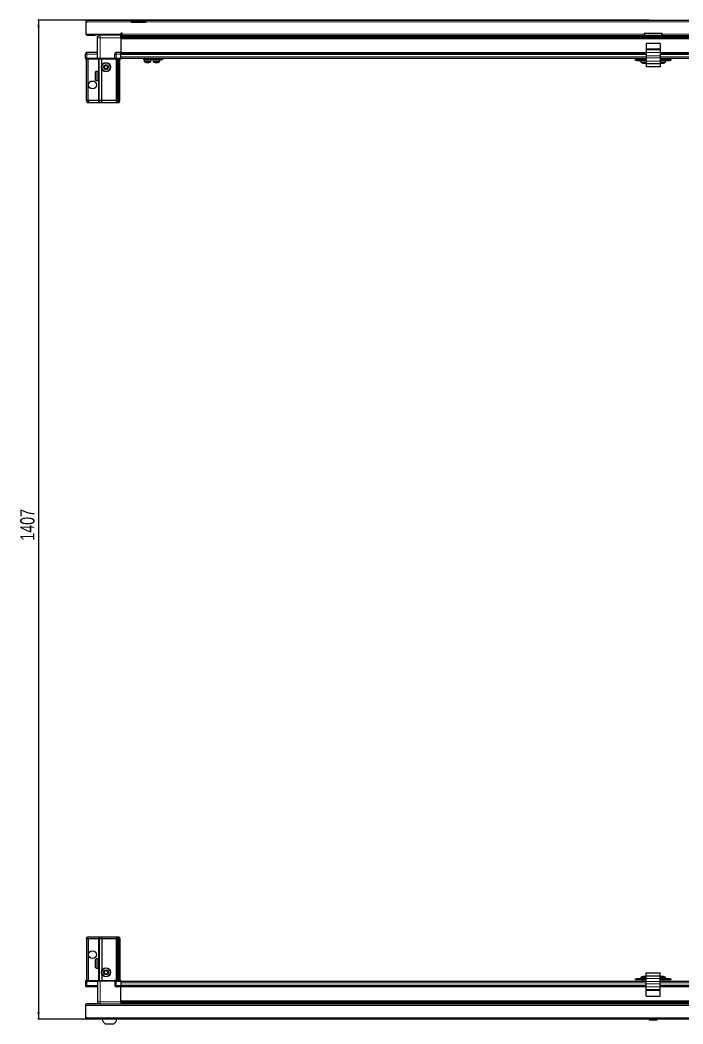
# Model space of a CAD drawing. Header units: millimetres. Extents: x 1132 to 6422, y -694 to 2181.
# Drawn here: x 1220 to 2154, y -694 to 720 of the extents above; entities that cross this region are included whole.
import ezdxf

# ---------------------------------------------------------------- set-up
doc = ezdxf.new("R2010")
doc.units = ezdxf.units.MM
doc.layers.add('FORMAT', color=7, linetype='Continuous')
doc.styles.add('SLDTEXTSTYLE0', font='TXT', dxfattribs={"width": 0.75})
doc.dimstyles.new('SLDDIMSTYLE0', dxfattribs={"dimtxt": 20, "dimasz": 10, "dimexe": 0, "dimexo": 0.0625, "dimgap": 5, "dimtad": 2, "dimdec": 1, "dimrnd": 1e-09, "dimzin": 12, "dimdsep": 46, "dimtxsty": 'SLDTEXTSTYLE0', "dimsah": 1, "dimcen": 0.09, "dimadec": 0, "dimazin": 3, "dimtfac": 1, "dimtofl": 0, "dimtmove": 0, "dimatfit": 3, "dimfxl": 0, "dimfrac": 2, "dimtolj": 1, "dimtzin": 12, "dimarcsym": 0})

# ---------------------------------------------------------------- blocks, each defined once
blk = doc.blocks.new('_D_10')
at = {"layer": 'FORMAT'}
for p, q in [((2106.7, 719.6), (1245.5, 719.6)), ((1246.5, 719.6), (1246.5, -687.4)), ((1315.1, -687.4), (1245.5, -687.4))]:
    blk.add_line(p, q, dxfattribs=at)
for points in [[(1246.5, 719.6), (1244.9, 709.6), (1248, 709.6)], [(1246.5, -687.4), (1248, -677.4), (1244.9, -677.4)]]:
    blk.add_solid(points, dxfattribs=at)
at = {"layer": 'FORMAT', "insert": (1220.7, -13.5), "char_height": 20, "attachment_point": 1, "rotation": 90, "style": 'SLDTEXTSTYLE0'}
blk.add_mtext('1407', dxfattribs=at)

msp = doc.modelspace()

# ---------------------------------------------------------------- linework, layer by layer
at = {"color": 7, "linetype": 'Continuous', "lineweight": 25}
for p, q in [((1313.99, 717.2), (1312.99, 717.2)), ((1312.99, 717.2), (1312.99, 716.3)), ((1312.99, 716.3), (1312.99, 699.8)), ((1313.99, 716.3), (1312.99, 716.3)), ((1313.99, 717.2), (1313.99, 716.3)), ((1314.59, 719.3), (1377.49, 719.3)), ((1337.85, 719.6), (1337.85, 719.3)), ((1337.85, 719.6), (1349.42, 719.6)), ((1349.42, 719.3), (1349.42, 719.6)), ((1377.49, 717.2), (1377.49, 719.3)), ((1377.49, 719.3), (1387.49, 719.3)), ((1387.49, 717.8), (1377.49, 717.8)), ((1377.49, 716.3), (1377.49, 717.2)), ((1397.49, 716.3), (1377.49, 716.3)), ((1387.49, 719.3), (1397.49, 719.3)), ((1397.49, 717.8), (1387.49, 717.8)), ((1397.49, 719.3), (1397.49, 717.2)), ((1397.49, 719.3), (2827.49, 719.3)), ((1397.49, 716.3), (1397.49, 717.2)), ((2106.7, 719.6), (2106.7, 719.3)), ((2106.7, 719.6), (2118.27, 719.6)), ((2118.27, 719.3), (2118.27, 719.6)), ((1312.99, 699.8), (1362.49, 699.8)), ((1315.09, 698.3), (1325.99, 698.3)), ((1327.99, 698.3), (1325.99, 698.3)), ((1327.99, 699.8), (1327.99, 698.3)), ((1329.49, 665.8), (1329.49, 694.8)), ((1333.24, 699.8), (1333.24, 698.3)), ((1362.49, 698.3), (1333.49, 698.3)), ((1359.74, 698.3), (1359.74, 699.8)), ((1362.49, 699.8), (1362.49, 700.65)), ((1362.49, 699.8), (1362.49, 698.3)), ((1362.49, 697.65), (1386.37, 697.65)), ((2862.49, 695.86), (1362.49, 695.86)), ((2862.49, 695.82), (1362.49, 695.82)), ((1362.49, 694.8), (1362.49, 673.8)), ((1364.49, 700.65), (1364.49, 699.9)), ((1364.49, 697.8), (1364.49, 699.9)), ((1364.49, 697.8), (2099.99, 697.8)), ((1380.99, 697.8), (1380.99, 697.65)), ((1381.15, 697.8), (1381.15, 697.65)), ((1381.36, 697.8), (1381.36, 697.65)), ((1381.91, 697.8), (1381.91, 697.65)), ((1382.32, 697.8), (1382.32, 697.65)), ((1383.21, 697.8), (1383.21, 697.65)), ((1383.79, 697.8), (1383.79, 697.65)), ((1384.93, 697.8), (1384.93, 697.65)), ((1385.63, 697.8), (1385.63, 697.65)), ((1386.37, 697.65), (1386.91, 697.65)), ((1386.91, 697.8), (1386.91, 697.65)), ((1386.91, 697.65), (1387.64, 697.65)), ((1386.91, 697.65), (1386.91, 697.65)), ((1387.09, 697.8), (1387.09, 697.65)), ((1387.59, 697.8), (1387.59, 697.65)), ((1387.64, 697.8), (1387.64, 697.65)), ((1387.64, 697.65), (1388.61, 697.65)), ((1387.64, 697.65), (1387.64, 697.65)), ((1388.61, 697.65), (2836.37, 697.65)), ((1388.93, 697.8), (1388.93, 697.65)), ((1388.95, 697.8), (1388.95, 697.65)), ((1389.64, 697.8), (1389.64, 697.65)), ((1390.82, 697.8), (1390.82, 697.65)), ((1391.43, 697.8), (1391.43, 697.65)), ((1392.38, 697.8), (1392.38, 697.65)), ((1392.84, 697.8), (1392.84, 697.65)), ((1393.47, 697.8), (1393.47, 697.65)), ((1393.72, 697.8), (1393.72, 697.65)), ((1393.96, 697.8), (1393.96, 697.65)), ((1393.99, 697.8), (1393.99, 697.65)), ((2124.99, 700.8), (2099.99, 700.8)), ((2099.99, 700.8), (2099.99, 699.9)), ((2099.99, 699.9), (2099.99, 697.8)), ((2121.99, 697.8), (2102.99, 697.8)), ((2124.99, 699.9), (2124.99, 700.8)), ((2124.99, 697.8), (2124.99, 699.9)), ((2124.99, 697.8), (2860.49, 697.8)), ((2122.49, 686.75), (2102.49, 686.75)), ((2102.49, 686.75), (2102.49, 679.02)), ((2102.49, 679.02), (2102.49, 677.58)), ((2122.49, 686.75), (2122.49, 679.02)), ((2122.49, 679.02), (2122.49, 677.58)), ((1312.49, 665.8), (1312.49, 671.8)), ((1312.49, 665.8), (1312.49, 665.46)), ((1314.49, 665.8), (1312.49, 665.8)), ((1312.49, 665.8), (1312.49, 665.46)), ((1312.49, 665.8), (1312.49, 665.8)), ((1312.49, 665.46), (1312.99, 664.6)), ((1312.49, 665.46), (1312.99, 664.6)), ((1312.99, 664.6), (1314.49, 664.6)), ((1313.99, 606.3), (1313.99, 664.6)), ((1329.49, 673.8), (1314.49, 673.8)), ((1314.49, 665.8), (1329.29, 665.8)), ((1329.29, 664.6), (1314.49, 664.6)), ((1316.49, 606.3), (1316.49, 664.6)), ((1329.29, 665.8), (1329.49, 665.8)), ((1329.49, 664.6), (1329.29, 664.6)), ((1329.49, 665.8), (1329.49, 664.6)), ((1329.49, 665.8), (1333.49, 665.8)), ((1333.49, 664.6), (1329.49, 664.6)), ((1331.99, 606.3), (1331.99, 664.6)), ((1333.49, 665.8), (1353.79, 665.8)), ((1353.79, 664.6), (1333.49, 664.6)), ((1335.49, 655.8), (1335.49, 664.6)), ((1353.79, 665.8), (1353.99, 665.8)), ((1353.99, 664.6), (1353.79, 664.6)), ((1353.99, 665.8), (1353.99, 671.8)), ((1353.99, 665.8), (1353.99, 664.6)), ((1355.99, 665.8), (1353.99, 665.8)), ((1353.99, 665.8), (1355.99, 665.8)), ((1353.99, 664.6), (1354.67, 664.6)), ((1362.49, 664.6), (1354.67, 664.6)), ((1362.49, 673.8), (1355.99, 673.8)), ((1355.99, 665.8), (1362.49, 665.8)), ((1355.99, 665.46), (1362.49, 665.46)), ((1356.99, 606.3), (1356.99, 664.6)), ((1357.99, 606.3), (1357.99, 664.6)), ((1359.49, 606.3), (1359.49, 664.6)), ((1360.99, 606.3), (1360.99, 664.6)), ((1362.49, 671.8), (1362.49, 673.8)), ((1362.49, 673.15), (2102.49, 673.15)), ((1362.49, 665.8), (1362.49, 671.8)), ((1362.49, 665.95), (2102.49, 665.95)), ((1362.49, 665.8), (1362.49, 665.46)), ((1362.49, 665.46), (1362.49, 664.6)), ((1394.94, 663.45), (1394.94, 665.95)), ((1397.94, 665.95), (1397.94, 663.45)), ((1418.14, 663.45), (1418.14, 665.95)), ((1421.14, 665.95), (1421.14, 663.45)), ((2097.49, 665.95), (2097.49, 663.95)), ((2102.49, 677.58), (2102.49, 673.81)), ((2102.49, 673.81), (2102.49, 669.48)), ((2102.49, 669.48), (2102.49, 666.26)), ((2102.49, 666.26), (2102.49, 661.93)), ((2122.49, 677.58), (2122.49, 673.81)), ((2122.49, 673.81), (2122.49, 669.48)), ((2122.49, 673.15), (2862.49, 673.15)), ((2122.49, 669.48), (2122.49, 666.26)), ((2122.49, 666.26), (2122.49, 661.93)), ((2122.49, 665.95), (2862.49, 665.95)), ((2127.49, 663.95), (2127.49, 665.95)), ((1335.49, 606.3), (1335.49, 650.8)), ((1397.94, 663.45), (1394.94, 663.45)), ((1395.29, 663.45), (1395.29, 661.54)), ((1418.14, 663.45), (1397.94, 663.45)), ((1404.79, 661.54), (1404.79, 663.45)), ((1407.74, 663.45), (1407.74, 661.54)), ((1407.79, 663.45), (1407.79, 661.54)), ((1417.29, 661.54), (1417.29, 663.45)), ((1421.14, 663.45), (1418.14, 663.45)), ((2087.49, 662.45), (2087.49, 663.95)), ((2087.49, 663.95), (2089.49, 663.95)), ((2089.49, 662.45), (2087.49, 662.45)), ((2089.49, 663.95), (2089.49, 662.45)), ((2089.49, 663.95), (2100.74, 663.95)), ((2089.49, 662.45), (2100.74, 662.45)), ((2095.24, 662.45), (2095.24, 660.54)), ((2100.74, 662.45), (2100.74, 663.95)), ((2100.74, 663.95), (2102.49, 663.95)), ((2102.49, 662.45), (2100.74, 662.45)), ((2102.49, 661.93), (2102.49, 657.95)), ((2122.49, 657.95), (2102.49, 657.95)), ((2102.49, 657.95), (2102.49, 653.95)), ((2122.49, 653.95), (2102.49, 653.95)), ((2122.49, 663.95), (2124.24, 663.95)), ((2124.24, 662.45), (2122.49, 662.45)), ((2122.49, 661.93), (2122.49, 657.95)), ((2122.49, 659.15), (2122.74, 659.07)), ((2122.49, 657.95), (2122.49, 653.95)), ((2124.24, 663.95), (2124.24, 662.45)), ((2124.24, 663.95), (2135.49, 663.95)), ((2124.24, 662.45), (2135.49, 662.45)), ((2129.74, 660.54), (2129.74, 662.45)), ((2135.49, 662.45), (2135.49, 663.95)), ((2135.49, 663.95), (2137.49, 663.95)), ((2137.49, 662.45), (2135.49, 662.45)), ((2137.49, 663.95), (2137.49, 662.45)), ((1326.79, 635.1), (1326.79, 646.5)), ((1330.49, 647.3), (1327.59, 647.3)), ((1329.99, 647.2), (1330.49, 647.2)), ((1329.99, 647.2), (1329.99, 647.04)), ((1329.99, 647.04), (1330.49, 647.04)), ((1329.99, 646.55), (1330.49, 646.55)), ((1329.99, 646.55), (1329.99, 646.17)), ((1329.99, 646.17), (1330.49, 646.17)), ((1329.99, 645.33), (1330.49, 645.33)), ((1329.99, 645.33), (1329.99, 644.78)), ((1329.99, 644.78), (1330.49, 644.78)), ((1329.99, 643.67), (1330.49, 643.67)), ((1329.99, 643.67), (1329.99, 642.99)), ((1329.99, 642.99), (1330.49, 642.99)), ((1329.99, 641.73), (1330.49, 641.73)), ((1329.99, 641.73), (1329.99, 641)), ((1329.99, 641.43), (1330.49, 641.43)), ((1329.99, 641), (1330.49, 641)), ((1329.99, 639.7), (1330.49, 639.7)), ((1329.99, 639.7), (1329.99, 638.98)), ((1329.99, 639.57), (1330.49, 639.57)), ((1329.99, 638.98), (1330.49, 638.98)), ((1329.99, 637.77), (1330.49, 637.77)), ((1329.99, 637.77), (1329.99, 637.14)), ((1329.99, 637.14), (1330.49, 637.14)), ((1329.99, 636.14), (1330.49, 636.14)), ((1329.99, 636.14), (1329.99, 635.66)), ((1330.49, 647.2), (1330.49, 647.3)), ((1330.49, 647.04), (1330.49, 647.2)), ((1330.49, 646.55), (1330.49, 647.04)), ((1330.49, 646.17), (1330.49, 646.55)), ((1330.49, 645.33), (1330.49, 646.17)), ((1330.49, 644.78), (1330.49, 645.33)), ((1330.59, 645.2), (1330.49, 645.2)), ((1330.49, 643.67), (1330.49, 644.78)), ((1330.49, 642.99), (1330.49, 643.67)), ((1330.49, 641.73), (1330.49, 642.99)), ((1330.49, 641.43), (1330.49, 641.73)), ((1330.49, 639.7), (1330.49, 641)), ((1330.49, 638.98), (1330.49, 639.57)), ((1330.49, 637.77), (1330.49, 638.98)), ((1330.49, 637.14), (1330.49, 637.77)), ((1330.49, 636.14), (1330.49, 637.14)), ((1330.49, 636.4), (1330.59, 636.4)), ((1330.49, 635.66), (1330.49, 636.14)), ((1330.59, 643.69), (1330.59, 645.2)), ((1330.59, 636.4), (1330.59, 643.69)), ((1331.47, 644.11), (1330.99, 644.8)), ((1330.99, 636.8), (1330.99, 644.8)), ((1330.99, 636.8), (1331.47, 637.49)), ((1331.96, 644.8), (1331.47, 644.11)), ((1331.47, 637.49), (1331.47, 644.11)), ((1331.47, 637.49), (1331.96, 636.8)), ((1331.99, 644.8), (1331.96, 644.8)), ((1331.96, 636.8), (1331.96, 644.8)), ((1331.96, 636.8), (1331.99, 636.8)), ((1327.59, 634.3), (1330.49, 634.3)), ((1329.99, 635.66), (1330.49, 635.66)), ((1329.99, 634.97), (1330.49, 634.97)), ((1329.99, 634.97), (1329.99, 634.68)), ((1329.99, 634.68), (1330.49, 634.68)), ((1329.99, 634.37), (1330.49, 634.37)), ((1329.99, 634.37), (1329.99, 634.3)), ((1329.99, 634.3), (1330.49, 634.3)), ((1330.49, 634.97), (1330.49, 635.66)), ((1330.49, 634.68), (1330.49, 634.97)), ((1330.49, 634.37), (1330.49, 634.68)), ((1330.49, 634.3), (1330.49, 634.37)), ((1330.49, 634.3), (1330.49, 634.3)), ((1313.99, 606.3), (1314.79, 603.3)), ((1316.49, 606.3), (1313.99, 606.3)), ((1314.79, 603.3), (1316.64, 603.3)), ((1330.99, 606.3), (1316.49, 606.3)), ((1316.49, 606.3), (1316.64, 603.3)), ((1316.64, 603.3), (1330.99, 603.3)), ((1331.99, 606.3), (1330.99, 606.3)), ((1330.99, 603.3), (1332.79, 603.3)), ((1335.49, 606.3), (1331.99, 606.3)), ((1331.99, 606.3), (1332.79, 603.3)), ((1332.79, 603.3), (1335.82, 603.3)), ((1355.99, 606.3), (1335.49, 606.3)), ((1335.82, 603.3), (1335.49, 606.3)), ((1335.82, 603.3), (1355.99, 603.3)), ((1356.99, 606.3), (1355.99, 606.3)), ((1355.99, 603.3), (1357.79, 603.3)), ((1357.99, 606.3), (1356.99, 606.3)), ((1357.79, 603.3), (1356.99, 606.3)), ((1357.79, 603.3), (1358.53, 603.3)), ((1359.49, 606.3), (1357.99, 606.3)), ((1358.53, 603.3), (1357.99, 606.3)), ((1358.53, 603.3), (1359.03, 603.3)), ((1359.03, 603.3), (1359.49, 606.3)), ((1359.03, 603.3), (1360.18, 603.3)), ((1360.99, 606.3), (1359.49, 606.3)), ((1360.18, 603.3), (1360.99, 606.3)), ((1313.99, -574.4), (1314.79, -571.4)), ((1316.49, -574.4), (1313.99, -574.4)), ((1313.99, -574.4), (1313.99, -632.7)), ((1314.79, -571.4), (1316.64, -571.4)), ((1316.49, -574.4), (1316.64, -571.4)), ((1316.49, -574.4), (1316.49, -632.7)), ((1330.99, -574.4), (1316.49, -574.4)), ((1316.64, -571.4), (1330.99, -571.4)), ((1330.99, -571.4), (1332.79, -571.4)), ((1331.99, -574.4), (1330.99, -574.4)), ((1331.99, -574.4), (1332.79, -571.4)), ((1331.99, -574.4), (1331.99, -632.7)), ((1335.49, -574.4), (1331.99, -574.4)), ((1332.79, -571.4), (1335.82, -571.4)), ((1335.82, -571.4), (1335.49, -574.4)), ((1355.99, -574.4), (1335.49, -574.4)), ((1335.49, -574.4), (1335.49, -618.9)), ((1335.82, -571.4), (1355.99, -571.4)), ((1355.99, -571.4), (1357.79, -571.4)), ((1356.99, -574.4), (1355.99, -574.4)), ((1357.79, -571.4), (1356.99, -574.4)), ((1357.99, -574.4), (1356.99, -574.4)), ((1356.99, -574.4), (1356.99, -632.7)), ((1357.79, -571.4), (1358.53, -571.4)), ((1358.53, -571.4), (1357.99, -574.4)), ((1357.99, -574.4), (1357.99, -632.7)), ((1359.49, -574.4), (1357.99, -574.4)), ((1358.53, -571.4), (1359.03, -571.4)), ((1359.03, -571.4), (1359.49, -574.4)), ((1359.03, -571.4), (1360.18, -571.4)), ((1359.49, -574.4), (1359.49, -632.7)), ((1360.99, -574.4), (1359.49, -574.4)), ((1360.18, -571.4), (1360.99, -574.4)), ((1360.99, -574.4), (1360.99, -632.7)), ((1326.79, -614.6), (1326.79, -603.2)), ((1329.99, -602.4), (1327.59, -602.4)), ((1329.99, -602.4), (1329.99, -602.41)), ((1329.99, -602.41), (1330.49, -602.41)), ((1329.99, -602.6), (1330.49, -602.6)), ((1329.99, -602.6), (1329.99, -602.81)), ((1329.99, -602.81), (1330.49, -602.81)), ((1329.99, -603.39), (1330.49, -603.39)), ((1329.99, -603.39), (1329.99, -603.82)), ((1329.99, -603.82), (1330.49, -603.82)), ((1329.99, -604.72), (1330.49, -604.72)), ((1329.99, -604.72), (1329.99, -605.32)), ((1329.99, -605.32), (1330.49, -605.32)), ((1329.99, -606.47), (1330.49, -606.47)), ((1329.99, -606.47), (1329.99, -607.17)), ((1329.99, -607.17), (1330.49, -607.17)), ((1330.49, -602.6), (1330.49, -602.41)), ((1330.49, -602.81), (1330.49, -602.6)), ((1330.49, -603.39), (1330.49, -602.81)), ((1330.49, -603.82), (1330.49, -603.39)), ((1330.49, -604.72), (1330.49, -603.82)), ((1330.59, -604.5), (1330.49, -604.5)), ((1330.49, -605.32), (1330.49, -604.72)), ((1330.49, -606.47), (1330.49, -605.32)), ((1330.49, -607.17), (1330.49, -606.47)), ((1330.49, -608.45), (1330.49, -607.17)), ((1330.59, -613.3), (1330.59, -604.5)), ((1331.47, -605.59), (1330.99, -604.9)), ((1330.99, -612.9), (1330.99, -604.9)), ((1331.96, -604.9), (1331.47, -605.59)), ((1331.47, -612.21), (1331.47, -605.59)), ((1331.99, -604.9), (1331.96, -604.9)), ((1331.96, -612.9), (1331.96, -604.9)), ((1327.59, -615.4), (1329.99, -615.4)), ((1329.99, -608.45), (1330.49, -608.45)), ((1329.99, -608.45), (1329.99, -609.19)), ((1329.99, -608.6), (1330.49, -608.6)), ((1329.99, -609.1), (1330.49, -609.1)), ((1329.99, -609.19), (1330.49, -609.19)), ((1329.99, -610.47), (1330.49, -610.47)), ((1329.99, -610.47), (1329.99, -611.18)), ((1329.99, -611.18), (1330.49, -611.18)), ((1329.99, -612.35), (1330.49, -612.35)), ((1329.99, -612.35), (1329.99, -612.95)), ((1329.99, -612.95), (1330.49, -612.95)), ((1329.99, -613.88), (1330.49, -613.88)), ((1329.99, -613.88), (1329.99, -614.32)), ((1329.99, -614.32), (1330.49, -614.32)), ((1329.99, -614.93), (1330.49, -614.93)), ((1329.99, -614.93), (1329.99, -615.17)), ((1329.99, -615.17), (1330.49, -615.17)), ((1329.99, -615.39), (1330.49, -615.39)), ((1329.99, -615.39), (1329.99, -615.4)), ((1329.99, -615.4), (1330.49, -615.4)), ((1330.49, -608.6), (1330.49, -608.45)), ((1330.49, -609.19), (1330.49, -609.1)), ((1330.49, -610.47), (1330.49, -609.19)), ((1330.49, -611.18), (1330.49, -610.47)), ((1330.49, -612.35), (1330.49, -611.18)), ((1330.49, -612.95), (1330.49, -612.35)), ((1330.49, -613.88), (1330.49, -612.95)), ((1330.49, -613.3), (1330.59, -613.3)), ((1330.49, -614.32), (1330.49, -613.88)), ((1330.49, -614.93), (1330.49, -614.32)), ((1330.49, -615.17), (1330.49, -614.93)), ((1330.49, -615.39), (1330.49, -615.17)), ((1330.49, -615.4), (1330.49, -615.39)), ((1330.99, -612.9), (1331.47, -612.21)), ((1331.47, -612.21), (1331.96, -612.9)), ((1331.96, -612.9), (1331.99, -612.9)), ((1312.99, -632.7), (1312.49, -633.57)), ((1312.49, -633.9), (1312.49, -633.57)), ((1312.49, -633.9), (1314.49, -633.9)), ((1312.49, -633.9), (1312.49, -639.9)), ((1314.49, -632.7), (1312.99, -632.7)), ((1314.49, -632.7), (1329.29, -632.7)), ((1329.29, -633.9), (1314.49, -633.9)), ((1314.49, -633.9), (1329.29, -633.9)), ((1329.29, -632.7), (1329.49, -632.7)), ((1329.49, -633.9), (1329.29, -633.9)), ((1329.49, -633.9), (1329.49, -632.7)), ((1329.49, -632.7), (1333.49, -632.7)), ((1333.49, -633.9), (1329.49, -633.9)), ((1329.49, -633.9), (1329.49, -662.9)), ((1333.49, -632.7), (1353.79, -632.7)), ((1353.79, -633.9), (1333.49, -633.9)), ((1335.49, -623.9), (1335.49, -632.7)), ((1353.79, -632.7), (1353.99, -632.7)), ((1353.99, -633.9), (1353.79, -633.9)), ((1353.99, -633.9), (1353.99, -632.7)), ((1354.67, -632.7), (1353.99, -632.7)), ((1353.99, -633.9), (1355.99, -633.9)), ((1353.99, -633.9), (1353.99, -639.9)), ((1354.67, -632.7), (1362.49, -632.7)), ((1362.49, -633.57), (1355.99, -633.57)), ((1362.49, -633.9), (1355.99, -633.9)), ((1355.99, -633.9), (1362.49, -633.9)), ((1362.49, -632.7), (1362.49, -633.57)), ((1362.49, -633.57), (1362.49, -633.57)), ((1362.49, -633.9), (1362.49, -633.57)), ((1362.49, -633.9), (1362.49, -633.9)), ((1362.49, -633.9), (1362.49, -639.9)), ((2102.49, -634.05), (1362.49, -634.05)), ((2087.49, -632.05), (2087.49, -630.55)), ((2087.49, -630.55), (2089.49, -630.55)), ((2089.49, -632.05), (2087.49, -632.05)), ((2089.49, -630.55), (2089.49, -632.05)), ((2100.74, -630.55), (2089.49, -630.55)), ((2100.74, -632.05), (2089.49, -632.05)), ((2095.24, -628.65), (2095.24, -630.55)), ((2097.49, -632.05), (2097.49, -634.05)), ((2100.74, -632.05), (2100.74, -630.55)), ((2100.74, -630.55), (2102.49, -630.55)), ((2102.49, -632.05), (2100.74, -632.05)), ((2101.16, -627.07), (2101.16, -627.07)), ((2102.49, -622.05), (2122.49, -622.05)), ((2102.49, -626.05), (2102.49, -622.05)), ((2102.49, -626.05), (2122.49, -626.05)), ((2102.49, -630.03), (2102.49, -626.05)), ((2102.49, -634.36), (2102.49, -630.03)), ((2102.49, -637.59), (2102.49, -634.36)), ((2122.49, -626.05), (2122.49, -622.05)), ((2122.49, -630.03), (2122.49, -626.05)), ((2122.49, -634.36), (2122.49, -630.03)), ((2122.49, -630.55), (2124.24, -630.55)), ((2124.24, -632.05), (2122.49, -632.05)), ((2862.49, -634.05), (2122.49, -634.05)), ((2122.49, -637.59), (2122.49, -634.36)), ((2124.24, -630.55), (2124.24, -632.05)), ((2135.49, -630.55), (2124.24, -630.55)), ((2135.49, -632.05), (2124.24, -632.05)), ((2126.16, -627.07), (2126.16, -627.07)), ((2127.49, -634.05), (2127.49, -632.05)), ((2129.74, -630.55), (2129.74, -628.65)), ((2135.49, -632.05), (2135.49, -630.55)), ((2135.49, -630.55), (2137.49, -630.55)), ((2137.49, -632.05), (2135.49, -632.05)), ((2137.49, -630.55), (2137.49, -632.05)), ((1329.49, -641.9), (1314.49, -641.9)), ((1362.49, -641.9), (1355.99, -641.9)), ((1362.49, -639.9), (1362.49, -641.9)), ((2102.49, -641.25), (1362.49, -641.25)), ((1362.49, -662.9), (1362.49, -641.9)), ((2102.49, -641.91), (2102.49, -637.59)), ((2102.49, -645.68), (2102.49, -641.91)), ((2102.49, -647.13), (2102.49, -645.68)), ((2102.49, -654.85), (2102.49, -647.13)), ((2122.49, -641.91), (2122.49, -637.59)), ((2862.49, -641.25), (2122.49, -641.25)), ((2122.49, -645.68), (2122.49, -641.91)), ((2122.49, -647.13), (2122.49, -645.68)), ((2122.49, -654.85), (2122.49, -647.13)), ((1362.49, -663.92), (2862.49, -663.92)), ((1362.49, -663.96), (2862.49, -663.96)), ((2102.49, -654.85), (2122.49, -654.85)), ((1312.99, -665.9), (2911.99, -665.9)), ((1312.99, -668), (1312.99, -665.9)), ((1312.99, -685.3), (1312.99, -668)), ((1327.99, -665.8), (1315.09, -665.8)), ((1327.99, -665.8), (1327.99, -665.9)), ((1386.37, -665.75), (1362.49, -665.75)), ((1380.99, -665.9), (1380.99, -665.75)), ((1381.03, -665.9), (1381.03, -665.75)), ((1381.3, -665.9), (1381.3, -665.75)), ((1381.56, -665.9), (1381.56, -665.75)), ((1382.21, -665.9), (1382.21, -665.75)), ((1382.67, -665.9), (1382.67, -665.75)), ((1383.64, -665.9), (1383.64, -665.75)), ((1384.26, -665.9), (1384.26, -665.75)), ((1385.45, -665.9), (1385.45, -665.75)), ((1386.11, -665.9), (1386.11, -665.75)), ((1386.16, -665.9), (1386.16, -665.75)), ((1387.45, -665.75), (1386.37, -665.75)), ((1388.19, -665.75), (1387.45, -665.75)), ((1387.45, -665.9), (1387.45, -665.75)), ((1387.45, -665.75), (1387.45, -665.75)), ((1387.47, -665.9), (1387.47, -665.75)), ((1387.96, -665.9), (1387.96, -665.75)), ((1388.19, -665.9), (1388.19, -665.75)), ((1388.61, -665.75), (1388.19, -665.75)), ((1388.19, -665.75), (1388.19, -665.75)), ((2836.37, -665.75), (1388.61, -665.75)), ((1389.46, -665.9), (1389.46, -665.75)), ((1390.15, -665.9), (1390.15, -665.75)), ((1391.28, -665.9), (1391.28, -665.75)), ((1391.86, -665.9), (1391.86, -665.75)), ((1392.73, -665.9), (1392.73, -665.75)), ((1393.13, -665.9), (1393.13, -665.75)), ((1393.66, -665.9), (1393.66, -665.75)), ((1393.85, -665.9), (1393.85, -665.75)), ((1393.99, -665.9), (1393.99, -665.75)), ((1315.09, -685.3), (1312.99, -685.3)), ((1315.09, -685.3), (1315.09, -687.4)), ((2909.89, -687.4), (1315.09, -687.4)), ((2107.69, -687.4), (2106.7, -688.39)), ((2106.7, -688.39), (2106.7, -688.9)), ((2118.27, -688.39), (2106.7, -688.39)), ((2118.27, -688.9), (2106.7, -688.9)), ((2118.27, -688.39), (2117.29, -687.4)), ((2118.27, -688.9), (2118.27, -688.39)), ((1340.49, -694), (1352.49, -694))]:
    msp.add_line(p, q, dxfattribs=at)
at = {"color": 8, "linetype": 'Continuous', "lineweight": 18}
for p, q in [((1377.49, 717.2), (1313.99, 717.2)), ((1387.49, 717.8), (1387.49, 719.3)), ((2827.49, 717.2), (1397.49, 717.2)), ((1315.09, 699.8), (1315.09, 698.3)), ((1325.99, 698.3), (1325.99, 699.8)), ((1333.49, 694.8), (1362.49, 694.8)), ((1333.49, 665.8), (1333.49, 694.8)), ((1362.49, 698.3), (1364.49, 698.3)), ((2862.49, 697.06), (1362.49, 697.06)), ((1362.49, 694.61), (2862.49, 694.61)), ((2862.49, 693.2), (1362.49, 693.2)), ((1364.49, 699.9), (2099.99, 699.9)), ((2099.99, 698.3), (2101.33, 698.3)), ((2123.65, 698.3), (2124.99, 698.3)), ((2124.99, 699.9), (2860.49, 699.9)), ((2122.49, 679.02), (2102.49, 679.02)), ((1312.49, 671.8), (1314.49, 671.8)), ((1314.49, 673.8), (1314.49, 671.8)), ((1314.49, 671.8), (1329.49, 671.8)), ((1314.49, 665.8), (1314.49, 671.8)), ((1314.49, 665.8), (1314.49, 664.6)), ((1329.29, 664.6), (1329.29, 665.8)), ((1330.99, 644.8), (1330.99, 664.6)), ((1333.49, 665.8), (1333.49, 664.6)), ((1353.79, 664.6), (1353.79, 665.8)), ((1353.99, 671.8), (1355.99, 671.8)), ((1355.99, 671.8), (1355.99, 673.8)), ((1355.99, 665.8), (1355.99, 671.8)), ((1355.99, 671.8), (1362.49, 671.8)), ((1355.99, 665.8), (1355.99, 665.46)), ((1355.99, 606.3), (1355.99, 664.6)), ((1362.49, 673.8), (2102.49, 673.8)), ((1362.49, 671.15), (2102.49, 671.15)), ((1362.49, 667.95), (2102.49, 667.95)), ((2122.49, 677.58), (2102.49, 677.58)), ((2122.49, 673.81), (2102.49, 673.81)), ((2122.49, 669.48), (2102.49, 669.48)), ((2122.49, 666.26), (2102.49, 666.26)), ((2122.49, 673.8), (2862.49, 673.8)), ((2122.49, 671.15), (2862.49, 671.15)), ((2122.49, 667.95), (2862.49, 667.95)), ((1404.79, 661.54), (1395.29, 661.54)), ((1404.59, 661.17), (1395.48, 661.17)), ((1407.79, 661.54), (1407.74, 661.54)), ((1417.29, 661.54), (1407.79, 661.54)), ((1407.98, 661.17), (1407.93, 661.17)), ((1417.09, 661.17), (1407.98, 661.17)), ((2102.49, 660.54), (2095.24, 660.54)), ((2102.49, 660.17), (2095.43, 660.17)), ((2122.49, 661.93), (2102.49, 661.93)), ((2129.74, 660.54), (2122.49, 660.54)), ((2129.54, 660.17), (2122.49, 660.17)), ((1327.59, 634.3), (1327.59, 647.3)), ((1330.99, 606.3), (1330.99, 636.8)), ((1330.99, 606.3), (1330.99, 603.3)), ((1355.99, 603.3), (1355.99, 606.3)), ((1330.99, -574.4), (1330.99, -571.4)), ((1330.99, -574.4), (1330.99, -604.9)), ((1355.99, -571.4), (1355.99, -574.4)), ((1355.99, -574.4), (1355.99, -632.7)), ((1327.59, -615.4), (1327.59, -602.4)), ((1330.99, -612.9), (1330.99, -632.7)), ((1314.49, -633.9), (1314.49, -632.7)), ((1314.49, -633.9), (1314.49, -639.9)), ((1329.29, -633.9), (1329.29, -632.7)), ((1333.49, -633.9), (1333.49, -632.7)), ((1333.49, -633.9), (1333.49, -662.9)), ((1353.79, -633.9), (1353.79, -632.7)), ((1355.99, -633.9), (1355.99, -633.57)), ((1355.99, -633.9), (1355.99, -639.9)), ((1362.49, -633.9), (1362.49, -633.57)), ((2102.49, -636.05), (1362.49, -636.05)), ((2095.24, -628.65), (2099.99, -628.65)), ((2095.43, -628.28), (2099.99, -628.28)), ((2099.99, -628.28), (2102.49, -628.28)), ((2099.99, -628.65), (2102.49, -628.65)), ((2102.49, -630.03), (2122.49, -630.03)), ((2102.49, -634.36), (2122.49, -634.36)), ((2122.49, -628.28), (2124.99, -628.28)), ((2122.49, -628.65), (2124.99, -628.65)), ((2862.49, -636.05), (2122.49, -636.05)), ((2124.99, -628.28), (2129.54, -628.28)), ((2124.99, -628.65), (2129.74, -628.65)), ((1312.49, -639.9), (1314.49, -639.9)), ((1314.49, -639.9), (1329.49, -639.9)), ((1314.49, -641.9), (1314.49, -639.9)), ((1353.99, -639.9), (1355.99, -639.9)), ((1355.99, -639.9), (1362.49, -639.9)), ((1355.99, -639.9), (1355.99, -641.9)), ((2102.49, -639.25), (1362.49, -639.25)), ((2102.49, -641.9), (1362.49, -641.9)), ((2102.49, -637.59), (2122.49, -637.59)), ((2102.49, -641.91), (2122.49, -641.91)), ((2102.49, -645.68), (2122.49, -645.68)), ((2102.49, -647.13), (2122.49, -647.13)), ((2862.49, -639.25), (2122.49, -639.25)), ((2862.49, -641.9), (2122.49, -641.9)), ((1333.49, -662.9), (1362.49, -662.9)), ((1362.49, -661.3), (2862.49, -661.3)), ((2862.49, -662.72), (1362.49, -662.72)), ((2911.99, -668), (1312.99, -668)), ((1315.09, -665.9), (1315.09, -665.8)), ((1362.49, -665.17), (2862.49, -665.17)), ((2909.89, -685.3), (1315.09, -685.3))]:
    msp.add_line(p, q, dxfattribs=at)
at = {"color": 7, "linetype": 'Continuous', "lineweight": 25, "flags": 128}
for points in [[(2102.49, -627.25), (2102.48, -627.25), (2102.17, -627.15)], [(2122.84, -627.15), (2122.52, -627.24), (2122.49, -627.25)], [(1315.09, -665.8), (1314.68, -665.84), (1314.45, -665.9)]]:
    msp.add_lwpolyline(points, dxfattribs=at)
at = {"color": 7, "linetype": 'Continuous', "lineweight": 25}
for centre, radius in [((1341.49, 653.3), 6.5), ((1341.49, 653.3), 3.46), ((1322.49, 628.3), 5.5), ((1322.49, -596.4), 5.5), ((1341.49, -621.4), 6.5), ((1341.49, -621.4), 3.46)]:
    msp.add_circle(centre, radius, dxfattribs=at)
at = {"color": 8, "linetype": 'Continuous', "lineweight": 18}
for centre in [(1341.49, 653.3), (1341.49, -621.4)]:
    msp.add_circle(centre, 5.7, dxfattribs=at)
at = {"color": 7, "linetype": 'Continuous', "lineweight": 25}
for centre, radius, start, end in [((1315.09, 700.4), 2.1, 196.60155, 270), ((1363.49, 700.65), 1, 0, 180), ((2102.99, 700.8), 3, 180, 270), ((2121.99, 700.8), 3, 270, 360), ((1314.49, 671.8), 2, 90, 180), ((1355.99, 671.8), 2, 90, 180), ((1341.49, 653.3), 2.5, 134.92207, 194.92207), ((1341.49, 653.3), 2.5, 194.92207, 254.92207), ((1341.49, 653.3), 2.5, 74.92207, 134.92207), ((1341.49, 653.3), 2.5, 254.92207, 314.92207), ((1341.49, 653.3), 2.5, 14.92207, 74.92207), ((1341.49, 653.3), 2.5, 314.92207, 14.92207), ((1395.74, 661.54), 0.45, 180, 235.28209), ((1400.04, 667.75), 8, 235.28209, 258.9392), ((1400.04, 667.75), 8, 281.00757, 304.71791), ((1404.34, 661.54), 0.45, 304.71791, 0), ((1408.19, 661.54), 0.45, 180, 235.28209), ((1408.24, 661.54), 0.45, 180, 235.28209), ((1412.49, 667.75), 8, 235.28209, 256.54113), ((1412.54, 667.75), 8, 235.28209, 259.06255), ((1412.54, 667.75), 8, 280.87532, 304.71791), ((1416.84, 661.54), 0.45, 304.71791, 0), ((2095.69, 660.54), 0.45, 180, 235.28209), ((2099.99, 666.75), 8, 235.28209, 259.10263), ((2099.99, 666.75), 8, 280.79755, 288.20996), ((2124.99, 666.75), 8, 286.33055, 304.71791), ((2129.29, 660.54), 0.45, 304.71791, 0), ((1327.59, 646.5), 0.8, 90, 180), ((1330.99, 645.2), 0.4, 180, 270), ((1330.99, 636.4), 0.4, 90, 180), ((1327.59, 635.1), 0.8, 180, 270), ((1327.59, -603.2), 0.8, 90, 180), ((1330.99, -604.5), 0.4, 180, 270), ((1327.59, -614.6), 0.8, 180, 270), ((1330.99, -613.3), 0.4, 90, 180), ((1341.49, -621.4), 2.5, 147.37605, 207.37605), ((1341.49, -621.4), 2.5, 87.37605, 147.37605), ((1341.49, -621.4), 2.5, 27.37605, 87.37605), ((1341.49, -621.4), 2.5, 327.37605, 27.37605), ((1341.49, -621.4), 2.5, 207.37605, 267.37605), ((1341.49, -621.4), 2.5, 267.37605, 327.37605), ((2095.69, -628.65), 0.45, 124.71791, 180), ((2099.99, -634.85), 8, 105.59831, 124.71791), ((2124.99, -634.85), 8, 55.28209, 74.20809), ((2129.29, -628.65), 0.45, 0, 55.28209), ((1314.49, -639.9), 2, 180, 270), ((1355.99, -639.9), 2, 180, 270), ((1315.09, -685.3), 2.1, 180, 270), ((1315.09, -685.3), 0.6, 180, 270), ((1347.51, -684.38), 11.91, 194.70035, 233.8734), ((1345.46, -684.38), 11.91, 306.1266, 345.29965)]:
    msp.add_arc(centre, radius, start, end, dxfattribs=at)
for centre, start_param, end_param in [((1355.99, 662), 0, 0.7227342), ((1355.99, -630.1), 2.4188584, 3.1415927)]:
    msp.add_ellipse(centre, major_axis=(0, 3.46), ratio=0.5773503, start_param=start_param, end_param=end_param, dxfattribs=at)
for points, knots in [([(1314.61, 719.21), (1314.52, 719.2), (1314.19, 719.15), (1313.7, 718.82), (1313.23, 718.27), (1313.02, 717.69), (1313, 717.32), (1312.99, 717.2)], [0, 0, 0, 0, 0.0979668, 0.3537447, 0.6095195, 0.8652942, 1, 1, 1, 1]), ([(1313.99, 717.2), (1314.03, 717.45), (1314.12, 717.94), (1314.26, 718.59), (1314.39, 719.05), (1314.5, 719.27), (1314.57, 719.29), (1314.59, 719.3)], [0, 0, 0, 0, 0.2302553, 0.4485219, 0.6667858, 0.8850496, 1, 1, 1, 1]), ([(1329.49, 694.8), (1329.54, 695.24), (1329.61, 695.92), (1330.04, 696.73), (1330.5, 697.29), (1331.06, 697.74), (1331.87, 698.18), (1332.55, 698.25), (1332.99, 698.3)], [0, 0, 0, 0, 0.2394568, 0.3683607, 0.5, 0.6316393, 0.7605432, 1, 1, 1, 1]), ([(1333.49, 698.3), (1333.42, 698.3), (1333.29, 698.3), (1333.13, 698.3), (1333.01, 698.3), (1333, 698.3), (1332.99, 698.3)], [0, 0, 0, 0, 0.2493943, 0.5003335, 0.7501667, 1, 1, 1, 1]), ([(1362.49, 694.8), (1362.49, 695.19), (1362.49, 695.98), (1362.49, 697.03), (1362.49, 697.82), (1362.49, 698.24), (1362.49, 698.28), (1362.49, 698.3)], [0, 0, 0, 0, 0.2146939, 0.4293877, 0.6440816, 0.8587754, 1, 1, 1, 1]), ([(1338.7, 654.05), (1339.07, 654.41), (1339.75, 655.09), (1340.43, 655.77), (1340.75, 656.09)], [0, 0, 0, 0, 0.5346859, 1, 1, 1, 1]), ([(1339.44, 651.26), (1339.36, 651.59), (1339.14, 652.39), (1338.89, 653.35), (1338.73, 653.93), (1338.7, 654.05)], [0, 0, 0, 0, 0.3629006, 0.8668753, 1, 1, 1, 1]), ([(1342.23, 650.51), (1341.73, 650.64), (1340.8, 650.89), (1339.88, 651.14), (1339.44, 651.26)], [0, 0, 0, 0, 0.5346859, 1, 1, 1, 1]), ([(1340.75, 656.09), (1341.24, 655.95), (1342.17, 655.7), (1343.1, 655.45), (1343.53, 655.34)], [0, 0, 0, 0, 0.5346859, 1, 1, 1, 1]), ([(1344.28, 652.55), (1343.91, 652.18), (1343.23, 651.5), (1342.55, 650.82), (1342.23, 650.51)], [0, 0, 0, 0, 0.5346859, 1, 1, 1, 1]), ([(1343.53, 655.34), (1343.56, 655.22), (1343.72, 654.64), (1343.98, 653.68), (1344.19, 652.88), (1344.28, 652.55)], [0, 0, 0, 0, 0.1331247, 0.6370994, 1, 1, 1, 1]), ([(1398.54, 659.89), (1398.54, 659.89), (1398.54, 659.89), (1398.4, 659.92), (1398.22, 659.97), (1398.07, 660.03), (1398, 660.06), (1397.99, 660.07), (1397.99, 660.07), (1398, 660.07), (1398.02, 660.07), (1398.09, 660.05), (1398.38, 659.98), (1398.76, 659.91), (1399.17, 659.88), (1399.45, 659.91), (1399.6, 659.97), (1399.71, 660.04), (1399.78, 660.07), (1399.8, 660.07), (1399.83, 660.07), (1399.85, 660.07), (1399.89, 660.06), (1399.99, 660.03), (1400.15, 659.96), (1400.37, 659.9), (1400.67, 659.88), (1401.01, 659.91), (1401.32, 659.96), (1401.56, 660.01), (1401.68, 660.03), (1401.76, 660.05), (1401.81, 660.06), (1401.85, 660.07), (1401.86, 660.07), (1401.87, 660.07), (1401.87, 660.07)], [0, 0, 0, 0, 0.0260981, 0.0798373, 0.1372046, 0.1783571, 0.1990393, 0.2033396, 0.2076895, 0.2107229, 0.2145438, 0.2214795, 0.2486016, 0.3557772, 0.404897, 0.4544227, 0.54605, 0.5914038, 0.5971187, 0.6013251, 0.6043817, 0.6074438, 0.6119905, 0.6242286, 0.6785193, 0.7597502, 0.8043048, 0.8490258, 0.923625, 0.9513598, 0.9687075, 0.9799959, 0.9911421, 0.9954732, 0.998845, 1, 1, 1, 1]), ([(1401.87, 660.07), (1401.88, 660.07), (1401.88, 660.07), (1401.89, 660.06), (1401.84, 660.03), (1401.7, 659.96), (1401.56, 659.91), (1401.51, 659.89), (1401.55, 659.89), (1401.57, 659.9)], [0, 0, 0, 0, 0.0151829, 0.0365363, 0.0956997, 0.3601423, 0.6752387, 0.8745348, 1, 1, 1, 1]), ([(1411.02, 659.89), (1411.03, 659.89), (1411.05, 659.89), (1410.91, 659.94), (1410.75, 660), (1410.63, 660.05), (1410.63, 660.07), (1410.63, 660.07), (1410.65, 660.07), (1410.67, 660.07), (1410.76, 660.05), (1411.1, 659.97), (1411.52, 659.89), (1411.96, 659.89), (1412.18, 659.92), (1412.35, 659.97), (1412.47, 660.03), (1412.55, 660.06), (1412.6, 660.07), (1412.62, 660.07), (1412.64, 660.07), (1412.67, 660.07), (1412.73, 660.05), (1412.86, 659.98), (1413.01, 659.91), (1413.32, 659.88), (1413.7, 659.91), (1414.09, 659.97), (1414.39, 660.04), (1414.5, 660.07), (1414.52, 660.07), (1414.53, 660.07), (1414.54, 660.07), (1414.54, 660.06), (1414.48, 660.03), (1414.3, 659.96), (1414.1, 659.9), (1414.06, 659.9), (1414.05, 659.89)], [0, 0, 0, 0, 0.0283629, 0.0806823, 0.1383562, 0.1672924, 0.1709175, 0.1737955, 0.1766977, 0.1800498, 0.1863992, 0.2130773, 0.319019, 0.3539804, 0.3992833, 0.4476446, 0.4823368, 0.4997721, 0.5033973, 0.5070643, 0.5096216, 0.5128427, 0.5186896, 0.5415539, 0.6319042, 0.6733129, 0.7150637, 0.7923067, 0.8305407, 0.8353583, 0.8389044, 0.8414812, 0.8440625, 0.8478955, 0.8582124, 0.9039802, 0.9724588, 1, 1, 1, 1]), ([(2098.48, 658.89), (2098.48, 658.89), (2098.49, 658.89), (2098.36, 658.93), (2098.17, 658.99), (2098.04, 659.06), (2098.03, 659.07), (2098.03, 659.07), (2098.04, 659.07), (2098.06, 659.07), (2098.11, 659.06), (2098.31, 659.02), (2098.65, 658.94), (2099.07, 658.89), (2099.4, 658.89), (2099.62, 658.94), (2099.78, 659), (2099.89, 659.05), (2099.96, 659.07), (2099.98, 659.07), (2100, 659.07), (2100.03, 659.07), (2100.1, 659.05), (2100.26, 658.97), (2100.44, 658.89), (2100.84, 658.89), (2101.16, 658.92), (2101.48, 658.97), (2101.72, 659.03), (2101.86, 659.06), (2101.91, 659.07), (2101.93, 659.07), (2101.94, 659.07), (2101.95, 659.07), (2101.93, 659.05), (2101.78, 658.98), (2101.59, 658.92), (2101.47, 658.88), (2101.49, 658.89), (2101.49, 658.89)], [0, 0, 0, 0, 0.01079858, 0.0543621, 0.1370986, 0.15772986, 0.16150467, 0.16531611, 0.16785922, 0.17039648, 0.17481914, 0.18844641, 0.25190241, 0.31584842, 0.35385004, 0.40614525, 0.4637925, 0.49271528, 0.49633876, 0.49921541, 0.50211628, 0.50546685, 0.51181327, 0.53847907, 0.64437183, 0.67931701, 0.72459897, 0.77293798, 0.80761409, 0.82504138, 0.82866488, 0.8323302, 0.83488628, 0.83810587, 0.84395004, 0.86680378, 0.95711239, 0.99850195, 1, 1, 1, 1]), ([(2122.74, 659.07), (2122.74, 659.07), (2122.74, 659.07), (2122.75, 659.07), (2122.81, 659.05), (2123.11, 658.97), (2123.5, 658.89), (2123.76, 658.89), (2123.82, 658.92), (2123.82, 658.97), (2123.81, 659.03), (2123.81, 659.06), (2123.84, 659.07), (2123.85, 659.07), (2123.88, 659.07), (2123.9, 659.07), (2123.98, 659.05), (2124.23, 658.98), (2124.55, 658.91), (2124.98, 658.88), (2125.38, 658.91), (2125.71, 658.97), (2125.96, 659.04), (2126.07, 659.07), (2126.09, 659.07), (2126.11, 659.07), (2126.13, 659.07), (2126.15, 659.06), (2126.18, 659.03), (2126.15, 658.96), (2126.16, 658.9), (2126.28, 658.88), (2126.52, 658.91), (2126.78, 658.96), (2127, 659.01), (2127.1, 659.03), (2127.17, 659.05), (2127.21, 659.06), (2127.23, 659.07), (2127.24, 659.07), (2127.24, 659.07), (2127.24, 659.07)], [0, 0, 0, 0, 0.0019495, 0.0053008, 0.0116486, 0.0383202, 0.144236, 0.1791887, 0.2244806, 0.2728301, 0.3075137, 0.3249448, 0.3285691, 0.3322352, 0.3347919, 0.3380121, 0.3438576, 0.3667163, 0.4570446, 0.4984431, 0.5401837, 0.6174078, 0.6556324, 0.6604488, 0.663994, 0.6665702, 0.6691509, 0.6729829, 0.6832973, 0.7290539, 0.7975158, 0.8350667, 0.8727579, 0.9356307, 0.9590057, 0.9736265, 0.9831404, 0.9925345, 0.9961847, 0.9990266, 1, 1, 1, 1]), ([(1338.6, -621.27), (1338.88, -620.84), (1339.4, -620.02), (1339.92, -619.21), (1340.16, -618.84)], [0, 0, 0, 0, 0.5346859, 1, 1, 1, 1]), ([(1339.93, -623.83), (1339.87, -623.72), (1339.6, -623.19), (1339.14, -622.31), (1338.76, -621.58), (1338.6, -621.27)], [0, 0, 0, 0, 0.1331247, 0.6370994, 1, 1, 1, 1]), ([(1340.16, -618.84), (1340.68, -618.86), (1341.64, -618.91), (1342.6, -618.95), (1343.04, -618.97)], [0, 0, 0, 0, 0.5346859, 1, 1, 1, 1]), ([(1344.37, -621.53), (1344.09, -621.97), (1343.57, -622.78), (1343.06, -623.59), (1342.82, -623.97)], [0, 0, 0, 0, 0.5346859, 1, 1, 1, 1]), ([(1343.04, -618.97), (1343.2, -619.28), (1343.58, -620.01), (1344.04, -620.89), (1344.31, -621.42), (1344.37, -621.53)], [0, 0, 0, 0, 0.36290056, 0.86687533, 1, 1, 1, 1]), ([(1342.82, -623.97), (1342.3, -623.94), (1341.34, -623.9), (1340.38, -623.85), (1339.93, -623.83)], [0, 0, 0, 0, 0.5346859, 1, 1, 1, 1]), ([(2102.24, -627.17), (2102.24, -627.17), (2102.24, -627.17), (2102.21, -627.17), (2102.09, -627.13), (2101.83, -627.07), (2101.52, -627.01), (2101.29, -626.99), (2101.15, -627.01), (2101.16, -627.07), (2101.17, -627.14), (2101.16, -627.16), (2101.14, -627.17), (2101.12, -627.17), (2101.11, -627.18), (2101.08, -627.17), (2101.03, -627.16), (2100.82, -627.11), (2100.56, -627.04), (2100.2, -627), (2099.88, -626.99), (2099.5, -627.03), (2099.2, -627.1), (2098.97, -627.16), (2098.9, -627.17), (2098.88, -627.17), (2098.86, -627.18), (2098.84, -627.17), (2098.82, -627.16), (2098.8, -627.12), (2098.83, -627.05), (2098.79, -626.99), (2098.59, -626.99), (2098.29, -627.04), (2098, -627.1), (2097.8, -627.16), (2097.75, -627.17), (2097.75, -627.17)], [0, 0, 0, 0, 0.0028392, 0.0068323, 0.0178959, 0.0673466, 0.1262697, 0.1635381, 0.201111, 0.28293, 0.3109228, 0.3249617, 0.3307219, 0.3335843, 0.3364739, 0.3389857, 0.3437038, 0.3589427, 0.4317291, 0.4788261, 0.5135617, 0.5573693, 0.6405693, 0.6613161, 0.6651121, 0.6689448, 0.6715022, 0.6740537, 0.6785011, 0.6922047, 0.7560162, 0.8203204, 0.8585349, 0.9111231, 0.9690933, 0.9981781, 1, 1, 1, 1]), ([(2127.24, -627.17), (2127.24, -627.17), (2127.24, -627.17), (2127.21, -627.17), (2127.09, -627.13), (2126.83, -627.07), (2126.52, -627.01), (2126.29, -626.99), (2126.15, -627.01), (2126.16, -627.07), (2126.17, -627.14), (2126.16, -627.16), (2126.14, -627.17), (2126.12, -627.17), (2126.11, -627.18), (2126.08, -627.17), (2126.03, -627.16), (2125.82, -627.11), (2125.56, -627.04), (2125.2, -627), (2124.88, -626.99), (2124.5, -627.03), (2124.2, -627.1), (2123.97, -627.16), (2123.9, -627.17), (2123.88, -627.17), (2123.86, -627.18), (2123.84, -627.17), (2123.82, -627.16), (2123.8, -627.12), (2123.83, -627.05), (2123.79, -626.99), (2123.59, -626.99), (2123.29, -627.04), (2123, -627.1), (2122.8, -627.16), (2122.75, -627.17), (2122.75, -627.17)], [0, 0, 0, 0, 0.0028392, 0.0068323, 0.0178959, 0.0673466, 0.1262697, 0.1635381, 0.201111, 0.28293, 0.3109228, 0.3249617, 0.3307219, 0.3335843, 0.3364739, 0.3389857, 0.3437038, 0.3589427, 0.4317291, 0.4788261, 0.5135617, 0.5573693, 0.6405693, 0.6613161, 0.6651121, 0.6689448, 0.6715022, 0.6740537, 0.6785011, 0.6922047, 0.7560162, 0.8203204, 0.8585349, 0.9111231, 0.9690933, 0.9981781, 1, 1, 1, 1]), ([(1329.49, -662.9), (1329.54, -663.34), (1329.61, -664.02), (1330.04, -664.84), (1330.5, -665.39), (1330.9, -665.75), (1331.16, -665.88), (1331.21, -665.9)], [0, 0, 0, 0, 0.3630185, 0.5584377, 0.7580039, 0.9575702, 1, 1, 1, 1]), ([(1362.49, -662.9), (1362.49, -663.3), (1362.49, -664.09), (1362.49, -665.11), (1362.49, -665.74), (1362.49, -665.89), (1362.49, -665.9)], [0, 0, 0, 0, 0.3255201, 0.6510403, 0.9765604, 1, 1, 1, 1])]:
    msp.add_open_spline(points, degree=3, knots=knots, dxfattribs=at)
at = {"color": 8, "linetype": 'Continuous', "lineweight": 18}
for points in [[(1329.49, 694.8), (1329.55, 694.8), (1329.67, 694.8), (1330.59, 694.8), (1331.92, 694.8), (1332.96, 694.8), (1333.49, 694.8)], [(1329.49, -662.9), (1329.55, -662.9), (1329.67, -662.9), (1330.59, -662.9), (1331.92, -662.9), (1332.96, -662.9), (1333.49, -662.9)]]:
    msp.add_open_spline(points, degree=3, dxfattribs=at)
for points, knots in [([(1333.49, 694.8), (1333.49, 695.24), (1333.49, 695.92), (1333.49, 696.73), (1333.49, 697.29), (1333.49, 697.74), (1333.49, 698.18), (1333.49, 698.25), (1333.49, 698.3)], [0, 0, 0, 0, 0.2394568, 0.3683607, 0.5, 0.6316393, 0.7605432, 1, 1, 1, 1]), ([(1333.49, -662.9), (1333.49, -663.34), (1333.49, -664.02), (1333.49, -664.84), (1333.49, -665.39), (1333.49, -665.75), (1333.49, -665.88), (1333.49, -665.9)], [0, 0, 0, 0, 0.3630185, 0.5584377, 0.7580039, 0.9575702, 1, 1, 1, 1])]:
    msp.add_open_spline(points, degree=3, knots=knots, dxfattribs=at)

# ---------------------------------------------------------------- dimensions: what is measured, and where the dimension line sits
at = {"layer": 'FORMAT'}
dim = msp.add_linear_dim(base=(1246.49, -687.4), p1=(2106.7, 719.6), p2=(1315.09, -687.4), angle=90, dimstyle='SLDDIMSTYLE0', dxfattribs=at)
dim.commit()
dim.dimension.update_dxf_attribs({"geometry": '_D_10', "text_midpoint": (1246.49, 16.1), "dimtype": 160})

doc.saveas('drawing.dxf')
